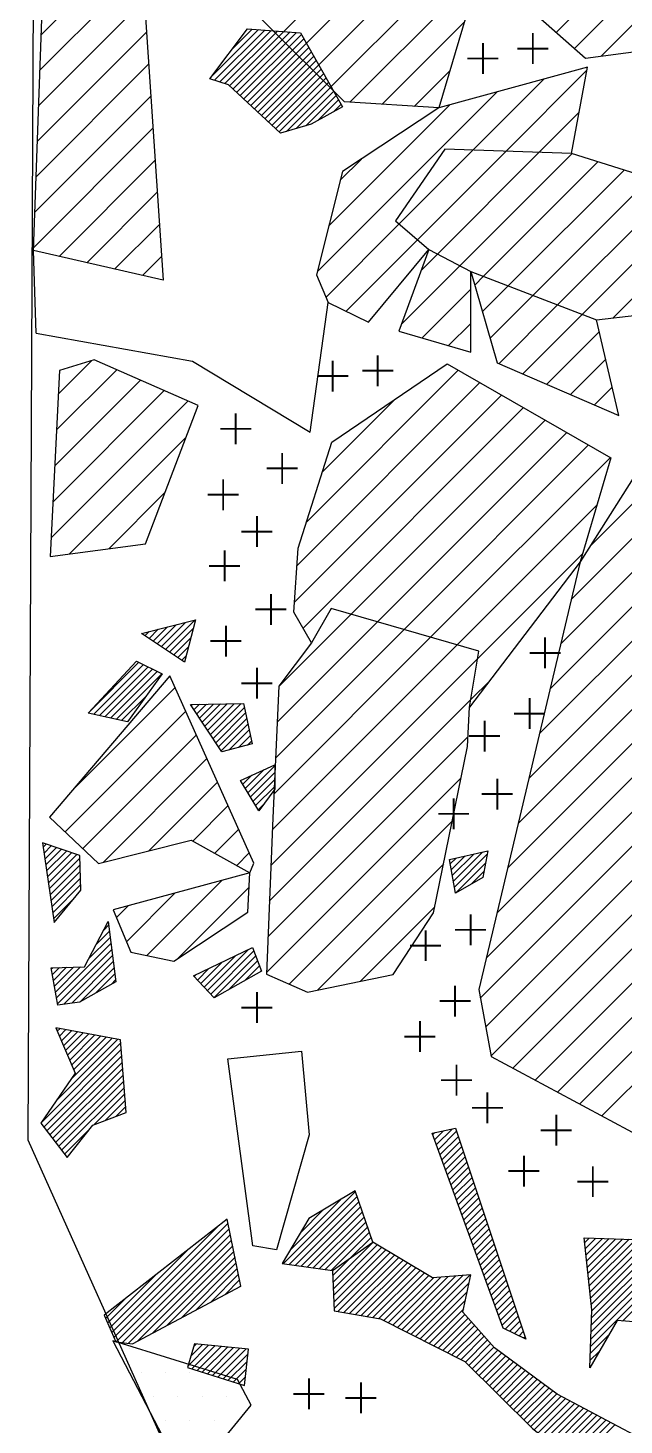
# Model space of a CAD drawing. Header units: metres. Extents: x -4.31 to -3.29, y -17.28 to -14.21.
# Drawn here: x -4.309 to -4.001, y -16.652 to -15.93 of the extents above; entities that cross this region are included whole.
import ezdxf

# ---------------------------------------------------------------- set-up
doc = ezdxf.new("R2010")
doc.units = ezdxf.units.M
doc.header["$LTSCALE"] = 25
doc.header["$MEASUREMENT"] = 0
doc.linetypes.add('STRICHPUNKTX2', pattern=[2, 1, -0.5, 0, -0.5])
doc.layers.get('0').update_dxf_attribs({"linetype": 'CONTINUOUS'})
for name, color, linetype in [('FEUER', 1, 'CONTINUOUS'), ('GRABUNGSGRENZE', 3, 'STRICHPUNKTX2'), ('KNOCHEN', 2, 'CONTINUOUS'), ('KNOCHENSCHRAFF', 2, 'CONTINUOUS'), ('STEINE', 4, 'CONTINUOUS'), ('STEINESCHRAFF', 4, 'CONTINUOUS')]:
    doc.layers.add(name, color=color, linetype=linetype)

# ---------------------------------------------------------------- blocks, each defined once
blk = doc.blocks.new('*X3')
at = {"color": 0}
for p, q in [((-421.346, -1595.497), (-418.961, -1593.112)), ((-421.227, -1595.731), (-418.633, -1593.137)), ((-420.287, -1594.085), (-419.289, -1593.086)), ((-420.959, -1595.816), (-418.304, -1593.162)), ((-420.691, -1595.902), (-417.976, -1593.187)), ((-420.447, -1596.012), (-417.648, -1593.213)), ((-420.264, -1596.182), (-417.319, -1593.238)), ((-420.081, -1596.353), (-416.991, -1593.263)), ((-419.897, -1596.523), (-416.735, -1593.361)), ((-419.714, -1596.693), (-416.607, -1593.586)), ((-419.531, -1596.864), (-416.478, -1593.811)), ((-419.348, -1597.034), (-416.35, -1594.036)), ((-419.165, -1597.204), (-416.222, -1594.262)), ((-418.981, -1597.375), (-416.093, -1594.487)), ((-418.798, -1597.545), (-415.965, -1594.712)), ((-418.615, -1597.716), (-415.837, -1594.937)), ((-418.432, -1597.886), (-415.709, -1595.163)), ((-418.249, -1598.056), (-415.58, -1595.388)), ((-418.065, -1598.227), (-415.452, -1595.613)), ((-417.882, -1598.397), (-415.324, -1595.838)), ((-417.505, -1598.373), (-415.195, -1596.064)), ((-417.009, -1598.231), (-415.067, -1596.289)), ((-416.513, -1598.088), (-414.939, -1596.514)), ((-415.882, -1597.811), (-414.811, -1596.74)), ((-415.081, -1597.364), (-414.682, -1596.965)), ((-424.614, -1624.574), (-424.137, -1624.097)), ((-424.401, -1624.715), (-423.664, -1623.978)), ((-424.189, -1624.856), (-423.192, -1623.859)), ((-423.976, -1624.997), (-422.72, -1623.74)), ((-423.764, -1625.138), (-422.247, -1623.622)), ((-423.551, -1625.279), (-422.319, -1624.047)), ((-424.826, -1624.433), (-424.609, -1624.216)), ((-423.338, -1625.42), (-422.443, -1624.524)), ((-423.126, -1625.561), (-422.566, -1625.001)), ((-422.913, -1625.702), (-422.69, -1625.478)), ((-427.758, -1628.425), (-425.135, -1625.802)), ((-427.47, -1628.491), (-424.9, -1625.92)), ((-427.182, -1628.557), (-424.664, -1626.039)), ((-426.894, -1628.622), (-424.429, -1626.157)), ((-426.606, -1628.688), (-424.194, -1626.276)), ((-426.318, -1628.754), (-423.959, -1626.394)), ((-426.031, -1628.819), (-424.784, -1627.573)), ((-425.743, -1628.885), (-425.687, -1628.829))]:
    blk.add_line(p, q, dxfattribs=at)
blk = doc.blocks.new('*X4')
at = {"color": 0}
for p, q in [((-417.673, -1656.877), (-413.945, -1653.149)), ((-417.363, -1656.921), (-413.854, -1653.413)), ((-417.308, -1656.159), (-414.721, -1653.572)), ((-417.052, -1656.964), (-413.764, -1653.676)), ((-416.797, -1655.295), (-415.587, -1654.085)), ((-416.742, -1657.008), (-413.674, -1653.939)), ((-416.432, -1657.051), (-413.584, -1654.202)), ((-416.122, -1657.095), (-413.493, -1654.466)), ((-415.812, -1657.138), (-413.403, -1654.729)), ((-415.502, -1657.182), (-413.313, -1654.992)), ((-415.192, -1657.225), (-413.223, -1655.256)), ((-415.108, -1657.848), (-413.033, -1655.773)), ((-415.093, -1658.186), (-412.811, -1655.905)), ((-414.16, -1656.546), (-413.132, -1655.519)), ((-415.124, -1657.51), (-414.16, -1656.546)), ((-415.077, -1658.524), (-412.59, -1656.037)), ((-415.062, -1658.862), (-412.368, -1656.169)), ((-415.046, -1659.2), (-412.146, -1656.301)), ((-414.844, -1659.351), (-411.924, -1656.432)), ((-414.542, -1659.404), (-411.703, -1656.564)), ((-414.241, -1659.456), (-411.481, -1656.696)), ((-413.939, -1659.508), (-411.259, -1656.828)), ((-413.638, -1659.56), (-411.037, -1656.959)), ((-413.337, -1659.612), (-410.815, -1657.091)), ((-413.035, -1659.665), (-410.594, -1657.223)), ((-412.734, -1659.717), (-410.372, -1657.355)), ((-412.481, -1659.817), (-410.15, -1657.486)), ((-412.246, -1659.936), (-409.911, -1657.601)), ((-412.011, -1660.054), (-409.529, -1657.572)), ((-411.776, -1660.173), (-409.147, -1657.544)), ((-411.541, -1660.291), (-408.765, -1657.516)), ((-411.305, -1660.41), (-408.384, -1657.488)), ((-411.07, -1660.528), (-408.002, -1657.459)), ((-410.835, -1660.646), (-408.057, -1657.869)), ((-410.6, -1660.765), (-408.153, -1658.318)), ((-410.365, -1660.883), (-408.249, -1658.768)), ((-410.13, -1661.002), (-408.345, -1659.217)), ((-409.895, -1661.12), (-408.279, -1659.504)), ((-409.659, -1661.238), (-408.113, -1659.692)), ((-409.424, -1661.357), (-407.947, -1659.879)), ((-409.189, -1661.475), (-407.781, -1660.067)), ((-408.954, -1661.594), (-407.615, -1660.255)), ((-408.719, -1661.712), (-407.449, -1660.443)), ((-408.484, -1661.831), (-407.283, -1660.63)), ((-408.258, -1661.958), (-407.118, -1660.818)), ((-408.081, -1662.134), (-406.952, -1661.006)), ((-407.903, -1662.31), (-406.786, -1661.193)), ((-407.725, -1662.486), (-406.588, -1661.349)), ((-407.548, -1662.662), (-406.385, -1661.5)), ((-407.37, -1662.838), (-406.182, -1661.65)), ((-407.193, -1663.014), (-405.978, -1661.8)), ((-407.015, -1663.19), (-405.775, -1661.95)), ((-406.838, -1663.366), (-405.572, -1662.1)), ((-406.66, -1663.542), (-405.368, -1662.251)), ((-406.483, -1663.718), (-405.165, -1662.401)), ((-406.305, -1663.894), (-404.962, -1662.551)), ((-406.127, -1664.07), (-404.758, -1662.701)), ((-405.95, -1664.246), (-404.555, -1662.852)), ((-405.772, -1664.422), (-404.352, -1663.002)), ((-405.595, -1664.598), (-404.148, -1663.152)), ((-405.417, -1664.774), (-403.945, -1663.302)), ((-405.24, -1664.95), (-403.742, -1663.452)), ((-405.062, -1665.126), (-403.538, -1663.603)), ((-404.885, -1665.302), (-403.311, -1663.729)), ((-404.697, -1665.469), (-403.08, -1663.851)), ((-404.499, -1665.624), (-402.849, -1663.974)), ((-404.301, -1665.78), (-402.618, -1664.096)), ((-404.103, -1665.935), (-402.387, -1664.219)), ((-403.905, -1666.091), (-402.156, -1664.341)), ((-403.707, -1666.246), (-401.925, -1664.464)), ((-403.509, -1666.402), (-401.694, -1664.586)), ((-403.311, -1666.557), (-401.462, -1664.709)), ((-403.113, -1666.713), (-401.231, -1664.831)), ((-402.915, -1666.868), (-401, -1664.954)), ((-402.717, -1667.024), (-400.769, -1665.076)), ((-402.519, -1667.179), (-400.538, -1665.199))]:
    blk.add_line(p, q, dxfattribs=at)
blk = doc.blocks.new('*X5')
at = {"color": 0}
for p, q in [((-422.43, -1628.047), (-422.364, -1627.981)), ((-422.289, -1628.26), (-422.004, -1627.975)), ((-422.148, -1628.473), (-421.645, -1627.969)), ((-422.008, -1628.685), (-421.286, -1627.964)), ((-421.867, -1628.898), (-420.927, -1627.958)), ((-421.726, -1629.111), (-420.568, -1627.953)), ((-421.585, -1629.323), (-420.209, -1627.947)), ((-421.444, -1629.536), (-419.849, -1627.941)), ((-421.303, -1629.749), (-419.686, -1628.132)), ((-421.162, -1629.961), (-419.624, -1628.423)), ((-421.021, -1630.174), (-419.561, -1628.713)), ((-420.88, -1630.387), (-419.498, -1629.004)), ((-420.469, -1630.329), (-419.435, -1629.295)), ((-419.995, -1630.208), (-419.372, -1629.585)), ((-419.52, -1630.087), (-419.309, -1629.876)), ((-419.636, -1632.324), (-418.654, -1631.342)), ((-419.502, -1632.544), (-418.111, -1631.152)), ((-419.77, -1632.105), (-419.301, -1631.636)), ((-419.369, -1632.764), (-418.112, -1631.507)), ((-419.235, -1632.984), (-418.113, -1631.862)), ((-419.101, -1633.203), (-418.114, -1632.216)), ((-418.967, -1633.423), (-418.669, -1633.125)), ((-430.087, -1635.35), (-429.93, -1635.193)), ((-430.042, -1635.659), (-429.667, -1635.284)), ((-429.997, -1635.968), (-429.404, -1635.375)), ((-429.952, -1636.276), (-429.141, -1635.465)), ((-429.907, -1636.585), (-428.878, -1635.556)), ((-429.863, -1636.894), (-428.616, -1635.647)), ((-429.818, -1637.203), (-428.353, -1635.738)), ((-408.934, -1636.825), (-407.826, -1635.717)), ((-408.881, -1637.126), (-407.369, -1635.613)), ((-408.829, -1637.427), (-407.125, -1635.723)), ((-429.773, -1637.511), (-428.186, -1635.924)), ((-429.728, -1637.82), (-428.177, -1636.269)), ((-409.038, -1636.222), (-408.742, -1635.926)), ((-408.986, -1636.523), (-408.284, -1635.822)), ((-408.777, -1637.729), (-407.207, -1636.159)), ((-429.683, -1638.129), (-428.168, -1636.614)), ((-429.638, -1638.438), (-428.159, -1636.958)), ((-407.966, -1637.271), (-407.289, -1636.594)), ((-429.594, -1638.746), (-428.151, -1637.303)), ((-429.549, -1639.055), (-428.498, -1638.005)), ((-427.739, -1641.134), (-426.621, -1640.016)), ((-427.348, -1640.389), (-426.661, -1639.703)), ((-426.956, -1639.644), (-426.701, -1639.389)), ((-429.397, -1643.146), (-426.581, -1640.33)), ((-429.343, -1643.445), (-426.541, -1640.643)), ((-421.594, -1642.768), (-419.483, -1640.656)), ((-421.422, -1642.949), (-419.192, -1640.719)), ((-429.02, -1643.476), (-426.5, -1640.956)), ((-428.612, -1643.422), (-426.46, -1641.27)), ((-421.939, -1642.405), (-420.842, -1641.308)), ((-421.766, -1642.586), (-420.162, -1640.982)), ((-421.25, -1643.13), (-419.097, -1640.977)), ((-420.462, -1642.696), (-419.001, -1641.235)), ((-419.661, -1642.249), (-418.905, -1641.493)), ((-429.669, -1641.65), (-429.602, -1641.583)), ((-429.614, -1641.949), (-429.239, -1641.573)), ((-429.56, -1642.248), (-428.875, -1641.564)), ((-429.506, -1642.547), (-428.512, -1641.554)), ((-429.452, -1642.847), (-428.149, -1641.544)), ((-428.198, -1643.361), (-426.42, -1641.583)), ((-427.387, -1642.904), (-426.38, -1641.896)), ((-426.577, -1642.447), (-426.34, -1642.21)), ((-422.283, -1642.042), (-422.201, -1641.96)), ((-422.111, -1642.223), (-421.522, -1641.634)), ((-418.86, -1641.801), (-418.809, -1641.75)), ((-429.355, -1644.872), (-429.211, -1644.728)), ((-429.249, -1645.119), (-428.913, -1644.783)), ((-429.142, -1645.366), (-428.614, -1644.838)), ((-429.035, -1645.613), (-428.316, -1644.893)), ((-428.929, -1645.86), (-428.018, -1644.948)), ((-428.822, -1646.107), (-427.719, -1645.004)), ((-428.716, -1646.354), (-427.421, -1645.059)), ((-428.609, -1646.601), (-427.122, -1645.114)), ((-430.211, -1649.616), (-426.069, -1645.474)), ((-430.057, -1649.817), (-426.043, -1645.802)), ((-429.428, -1648.48), (-426.227, -1645.279)), ((-428.639, -1647.338), (-426.526, -1645.224)), ((-428.503, -1646.848), (-426.824, -1645.169)), ((-429.904, -1650.017), (-426.017, -1646.13)), ((-429.75, -1650.217), (-425.992, -1646.458)), ((-429.597, -1650.417), (-425.966, -1646.786)), ((-429.444, -1650.617), (-425.941, -1647.114)), ((-429.29, -1650.817), (-425.915, -1647.442)), ((-429.137, -1651.017), (-425.889, -1647.77)), ((-427.474, -1649.708), (-425.864, -1648.098)), ((-426.904, -1649.492), (-425.838, -1648.426)), ((-426.335, -1649.276), (-425.812, -1648.754)), ((-428.983, -1651.217), (-427.623, -1649.857)), ((-409.951, -1650.216), (-409.836, -1650.101)), ((-409.856, -1650.475), (-409.391, -1650.01)), ((-409.761, -1650.734), (-408.946, -1649.919)), ((-409.667, -1650.993), (-408.709, -1650.035)), ((-409.572, -1651.252), (-408.621, -1650.3)), ((-409.478, -1651.511), (-408.533, -1650.566)), ((-409.383, -1651.77), (-408.444, -1650.831)), ((-409.288, -1652.028), (-408.356, -1651.096)), ((-409.194, -1652.287), (-408.267, -1651.361)), ((-409.099, -1652.546), (-408.179, -1651.626)), ((-409.004, -1652.805), (-408.091, -1651.892)), ((-408.91, -1653.064), (-408.002, -1652.157)), ((-408.815, -1653.323), (-407.914, -1652.422)), ((-408.721, -1653.582), (-407.826, -1652.687)), ((-408.626, -1653.841), (-407.737, -1652.952)), ((-408.531, -1654.1), (-407.649, -1653.217)), ((-408.437, -1654.359), (-407.56, -1653.483)), ((-408.342, -1654.618), (-407.472, -1653.748)), ((-408.248, -1654.877), (-407.384, -1654.013)), ((-408.153, -1655.136), (-407.295, -1654.278)), ((-426.538, -1660.44), (-421.042, -1654.943)), ((-426.43, -1660.685), (-420.526, -1654.781)), ((-426.306, -1660.914), (-420.466, -1655.075)), ((-408.058, -1655.395), (-407.207, -1654.543)), ((-407.964, -1655.654), (-407.119, -1654.809)), ((-407.869, -1655.913), (-407.03, -1655.074)), ((-425.99, -1660.952), (-420.407, -1655.369)), ((-425.675, -1660.99), (-420.347, -1655.663)), ((-407.774, -1656.171), (-406.942, -1655.339)), ((-407.68, -1656.43), (-406.854, -1655.604)), ((-407.585, -1656.689), (-406.765, -1655.869)), ((-402.091, -1655.792), (-401.85, -1655.551)), ((-402.057, -1656.111), (-401.507, -1655.561)), ((-402.023, -1656.431), (-401.164, -1655.572)), ((-401.989, -1656.75), (-400.822, -1655.583)), ((-401.955, -1657.07), (-400.479, -1655.593)), ((-401.921, -1657.389), (-400.136, -1655.604)), ((-401.887, -1657.709), (-399.793, -1655.615)), ((-401.853, -1658.028), (-399.45, -1655.625)), ((-401.819, -1658.348), (-399.107, -1655.636)), ((-401.785, -1658.667), (-398.764, -1655.646)), ((-401.751, -1658.987), (-398.48, -1655.716)), ((-426.647, -1660.194), (-422.644, -1656.192)), ((-425.209, -1660.879), (-420.287, -1655.956)), ((-424.453, -1660.476), (-420.228, -1656.25)), ((-423.697, -1660.073), (-420.168, -1656.544)), ((-407.491, -1656.948), (-406.677, -1656.135)), ((-407.396, -1657.207), (-406.588, -1656.4)), ((-407.301, -1657.466), (-406.5, -1656.665)), ((-401.751, -1660.048), (-398.14, -1656.437)), ((-401.738, -1659.681), (-398.254, -1656.197)), ((-401.724, -1659.314), (-398.367, -1655.956)), ((-422.94, -1659.67), (-420.108, -1656.838)), ((-422.184, -1659.267), (-420.049, -1657.132)), ((-407.207, -1657.725), (-406.412, -1656.93)), ((-407.112, -1657.984), (-406.323, -1657.195)), ((-401.792, -1661.149), (-397.8, -1657.158)), ((-401.778, -1660.782), (-397.914, -1656.917)), ((-401.765, -1660.415), (-398.027, -1656.677)), ((-400.129, -1659.84), (-397.687, -1657.398)), ((-426.755, -1659.949), (-424.247, -1657.441)), ((-421.427, -1658.864), (-419.989, -1657.426)), ((-420.671, -1658.461), (-419.93, -1657.72)), ((-419.914, -1658.058), (-419.87, -1658.014)), ((-407.018, -1658.243), (-406.235, -1657.46)), ((-406.923, -1658.502), (-406.147, -1657.726)), ((-406.828, -1658.761), (-406.058, -1657.991)), ((-426.863, -1659.704), (-425.849, -1658.689)), ((-406.734, -1659.02), (-405.97, -1658.256)), ((-406.639, -1659.279), (-405.882, -1658.521)), ((-406.544, -1659.538), (-405.793, -1658.786)), ((-406.45, -1659.797), (-405.705, -1659.052)), ((-406.355, -1660.056), (-405.616, -1659.317)), ((-406.201, -1660.255), (-405.528, -1659.582)), ((-405.962, -1660.37), (-405.44, -1659.847)), ((-405.724, -1660.485), (-405.351, -1660.112)), ((-405.485, -1660.6), (-405.263, -1660.377)), ((-405.246, -1660.714), (-405.175, -1660.643)), ((-401.805, -1661.516), (-400.823, -1660.533)), ((-422.597, -1662.156), (-421.535, -1661.093)), ((-422.45, -1661.654), (-421.858, -1661.063)), ((-422.402, -1662.313), (-421.212, -1661.124)), ((-422.302, -1661.153), (-422.181, -1661.033)), ((-422.132, -1662.398), (-420.889, -1661.154)), ((-421.863, -1662.482), (-420.565, -1661.184)), ((-421.594, -1662.566), (-420.242, -1661.214)), ((-421.325, -1662.651), (-419.919, -1661.245)), ((-421.056, -1662.735), (-419.596, -1661.275)), ((-420.787, -1662.82), (-419.496, -1661.529)), ((-401.819, -1661.883), (-401.325, -1661.39)), ((-420.517, -1662.904), (-419.54, -1661.927)), ((-420.248, -1662.988), (-419.584, -1662.324)), ((-401.832, -1662.25), (-401.828, -1662.246)), ((-419.979, -1663.073), (-419.628, -1662.722)), ((-419.71, -1663.157), (-419.672, -1663.12))]:
    blk.add_line(p, q, dxfattribs=at)
blk = doc.blocks.new('*X6')
at = {"color": 0}
for p, q in [((-417.902, -1593.467), (-411.367, -1586.932)), ((-417.015, -1594.348), (-409.757, -1587.09)), ((-416.129, -1595.229), (-408.675, -1587.776)), ((-415.242, -1596.111), (-407.924, -1588.792)), ((-430.256, -1595.214), (-424.969, -1589.927)), ((-414.226, -1596.863), (-407.559, -1590.195)), ((-430.321, -1597.048), (-424.858, -1591.584)), ((-430.19, -1593.38), (-427.826, -1591.017)), ((-412.567, -1596.971), (-408.304, -1592.707)), ((-430.387, -1598.881), (-424.746, -1593.24)), ((-430.453, -1600.715), (-424.635, -1594.897)), ((-410.908, -1597.08), (-409.049, -1595.22)), ((-406.164, -1599.407), (-401.973, -1595.216)), ((-407.874, -1599.349), (-404.195, -1595.67)), ((-430.519, -1602.548), (-424.524, -1596.553)), ((-415.911, -1605.618), (-406.634, -1596.341)), ((-415.319, -1603.259), (-409.072, -1597.012)), ((-404.454, -1599.465), (-402.374, -1597.385)), ((-430.584, -1604.382), (-424.412, -1598.209)), ((-411.69, -1603.165), (-407.874, -1599.349)), ((-410.738, -1603.981), (-406.164, -1599.407)), ((-409.704, -1604.714), (-404.454, -1599.465)), ((-408.537, -1605.315), (-402.75, -1599.528)), ((-429.265, -1604.83), (-424.301, -1599.866)), ((-414.728, -1600.899), (-413.635, -1599.807)), ((-407.315, -1605.86), (-401.403, -1599.949)), ((-406.039, -1606.353), (-400.056, -1600.37)), ((-404.764, -1606.845), (-398.709, -1600.79)), ((-427.828, -1605.161), (-424.19, -1601.522)), ((-403.489, -1607.338), (-397.813, -1601.662)), ((-426.391, -1605.492), (-424.078, -1603.179)), ((-415.464, -1606.938), (-411.69, -1603.165)), ((-402.213, -1607.83), (-397.935, -1603.552)), ((-414.423, -1607.666), (-410.738, -1603.981)), ((-424.954, -1605.822), (-423.967, -1604.835)), ((-411.561, -1608.339), (-408.537, -1605.315)), ((-410.546, -1605.557), (-409.704, -1604.714)), ((-407.768, -1606.314), (-407.315, -1605.86)), ((-410.498, -1609.044), (-407.974, -1606.52)), ((-407.374, -1607.688), (-406.039, -1606.353)), ((-406.98, -1609.061), (-404.764, -1606.845)), ((-400.632, -1608.016), (-398.831, -1606.216)), ((-406.526, -1610.376), (-403.489, -1607.338)), ((-409.128, -1609.442), (-407.979, -1608.293)), ((-405.291, -1610.908), (-402.213, -1607.83)), ((-404.055, -1611.44), (-401.332, -1608.717)), ((-429.296, -1611.932), (-427.579, -1610.215)), ((-402.82, -1611.972), (-400.997, -1610.149)), ((-429.39, -1613.794), (-426.284, -1610.688)), ((-416.478, -1618.559), (-408.63, -1610.711)), ((-429.578, -1617.517), (-423.824, -1611.764)), ((-429.484, -1615.655), (-425.054, -1611.226)), ((-416.967, -1620.816), (-407.506, -1611.355)), ((-401.584, -1612.505), (-400.661, -1611.582)), ((-429.672, -1619.379), (-422.595, -1612.302)), ((-417.089, -1622.706), (-406.382, -1611.999)), ((-416.651, -1624.036), (-405.258, -1612.642)), ((-415.653, -1615.967), (-411.896, -1612.21)), ((-401.794, -1619.785), (-394.255, -1612.247)), ((-414.166, -1623.318), (-404.134, -1613.286)), ((-402.777, -1622.537), (-392.92, -1612.679)), ((-400.349, -1613.037), (-400.326, -1613.014)), ((-412.795, -1623.716), (-403.01, -1613.93)), ((-403.328, -1624.855), (-392.415, -1613.942)), ((-428.732, -1620.207), (-422.694, -1614.169)), ((-411.425, -1624.113), (-401.886, -1614.574)), ((-410.054, -1624.51), (-400.762, -1615.217)), ((-403.879, -1627.174), (-391.911, -1615.206)), ((-404.43, -1629.492), (-391.407, -1616.469)), ((-426.697, -1619.94), (-423.774, -1617.017)), ((-408.684, -1624.907), (-401.452, -1617.675)), ((-404.98, -1631.811), (-390.976, -1617.806)), ((-405.531, -1634.129), (-390.57, -1619.168)), ((-407.635, -1625.626), (-402.194, -1620.185)), ((-406.082, -1636.448), (-390.163, -1620.529)), ((-406.633, -1638.766), (-389.757, -1621.891)), ((-417.896, -1627.049), (-414.166, -1623.318)), ((-407.183, -1641.085), (-389.363, -1623.264)), ((-418.073, -1630.762), (-411.425, -1624.113)), ((-417.985, -1628.905), (-412.795, -1623.716)), ((-418.246, -1634.469), (-408.684, -1624.907)), ((-418.162, -1632.618), (-410.054, -1624.51)), ((-418.321, -1636.312), (-407.635, -1625.626)), ((-407.488, -1643.157), (-389.26, -1624.929)), ((-407.974, -1627.733), (-406.985, -1626.745)), ((-407.208, -1644.645), (-389.157, -1626.593)), ((-428.615, -1632.464), (-423.264, -1627.113)), ((-418.396, -1638.155), (-407.974, -1627.733)), ((-428.953, -1634.57), (-422.716, -1628.333)), ((-406.928, -1646.133), (-389.054, -1628.258)), ((-428.044, -1635.429), (-422.168, -1629.553)), ((-418.47, -1639.997), (-408.117, -1629.644)), ((-405.802, -1646.775), (-388.491, -1629.463)), ((-404.652, -1647.392), (-387.768, -1630.508)), ((-426.992, -1636.145), (-421.62, -1630.772)), ((-424.628, -1635.549), (-421.072, -1631.992)), ((-418.545, -1641.84), (-408.473, -1631.768)), ((-403.502, -1648.01), (-387.045, -1631.552)), ((-402.351, -1648.627), (-386.321, -1632.597)), ((-422.357, -1635.045), (-420.524, -1633.212)), ((-417.369, -1642.432), (-408.927, -1633.989)), ((-421.219, -1635.675), (-419.976, -1634.432)), ((-401.201, -1649.244), (-386.604, -1634.647)), ((-420.081, -1636.305), (-419.428, -1635.652)), ((-415.91, -1642.74), (-409.38, -1636.211)), ((-424.732, -1640.955), (-420.854, -1637.077)), ((-425.785, -1640.241), (-423.276, -1637.732)), ((-423.12, -1641.112), (-419.437, -1637.428)), ((-426.304, -1638.992), (-425.699, -1638.387)), ((-413.689, -1642.287), (-409.834, -1638.432))]:
    blk.add_line(p, q, dxfattribs=at)
blk = doc.blocks.new('*X8')
at = {"color": 0}
for p, q in [((-403.557, -1593.264), (-396.342, -1586.049)), ((-402.615, -1594.09), (-395.618, -1587.093)), ((-401.244, -1594.487), (-394.894, -1588.137))]:
    blk.add_line(p, q, dxfattribs=at)
blk = doc.blocks.new('LB')
at = {"layer": 'FEUER', "const_width": 0.1}
for points in [[(0, 0), (0, -1.6)], [(-0.8, -0.8), (0.8, -0.8)]]:
    blk.add_lwpolyline(points, dxfattribs=at)
blk = doc.blocks.new('*X12')
at = {"color": 0}
for p, q in [((-425.625, -1661.25), (-425.625, -1661.25)), ((-425, -1662.5), (-425, -1662.5)), ((-423.75, -1662.5), (-423.75, -1662.5)), ((-422.5, -1662.5), (-422.5, -1662.5)), ((-421.25, -1662.5), (-421.25, -1662.5)), ((-424.375, -1663.75), (-424.375, -1663.75)), ((-423.125, -1663.75), (-423.125, -1663.75)), ((-421.875, -1663.75), (-421.875, -1663.75)), ((-420.625, -1663.75), (-420.625, -1663.75)), ((-423.75, -1665), (-423.75, -1665)), ((-422.5, -1665), (-422.5, -1665)), ((-421.25, -1665), (-421.25, -1665)), ((-420, -1665), (-420, -1665))]:
    blk.add_line(p, q, dxfattribs=at)

msp = doc.modelspace()

# ---------------------------------------------------------------- linework, layer by layer
at = {"layer": 'GRABUNGSGRENZE', "flags": 128}
msp.add_lwpolyline([(-4.30006, -14.20559), (-4.3005, -14.70885), (-4.30875, -16.50477), (-4.22289, -16.69616), (-4.22594, -17.04639)], dxfattribs=at)
at = {"layer": 'KNOCHEN'}
for points in [[(-4.21465, -15.95655), (-4.19525, -15.93068), (-4.16781, -15.93279), (-4.14606, -15.97098), (-4.16236, -15.98009), (-4.17813, -15.98462), (-4.205, -15.95963), (-4.21465, -15.95655)], [(-4.22772, -16.25796), (-4.25004, -16.24315), (-4.22206, -16.23611), (-4.22772, -16.25796)], [(-4.25263, -16.25738), (-4.23943, -16.26402), (-4.25729, -16.28888), (-4.27761, -16.28425), (-4.25263, -16.25738)], [(-4.22473, -16.27982), (-4.19728, -16.27939), (-4.19277, -16.30025), (-4.20854, -16.30427), (-4.22473, -16.27982)], [(-4.18931, -16.33483), (-4.19892, -16.31904), (-4.18111, -16.31096), (-4.18114, -16.32367), (-4.18931, -16.33483)], [(-4.29521, -16.39247), (-4.28144, -16.37573), (-4.28189, -16.35794), (-4.30119, -16.35128), (-4.29521, -16.39247)], [(-4.08776, -16.37731), (-4.09076, -16.36002), (-4.07093, -16.3555), (-4.07351, -16.36922), (-4.08776, -16.37731)], [(-4.2933, -16.43518), (-4.2968, -16.41585), (-4.27952, -16.41539), (-4.26725, -16.39204), (-4.26327, -16.42306), (-4.28211, -16.43368), (-4.2933, -16.43518)], [(-4.21246, -16.43134), (-4.22311, -16.42013), (-4.19256, -16.40548), (-4.18802, -16.41769), (-4.21246, -16.43134)], [(-4.25788, -16.49069), (-4.26082, -16.45306), (-4.29435, -16.44686), (-4.28425, -16.47028), (-4.30212, -16.49615), (-4.28844, -16.51398), (-4.27518, -16.49724), (-4.25788, -16.49069)], [(-4.063, -16.60207), (-4.09982, -16.50131), (-4.08761, -16.49881), (-4.05132, -16.60769), (-4.063, -16.60207)], [(-4.17728, -16.5687), (-4.15136, -16.57233), (-4.13048, -16.55765), (-4.13955, -16.53119), (-4.16349, -16.54535), (-4.17728, -16.5687)], [(-4.25467, -16.61015), (-4.19866, -16.58033), (-4.20568, -16.54574), (-4.26936, -16.59537), (-4.2633, -16.60911), (-4.25467, -16.61015)], [(-4.15136, -16.57233), (-4.15041, -16.59317), (-4.12653, -16.59731), (-4.08287, -16.61929), (-4.0479, -16.65396), (-4.00175, -16.69019), (-3.9581, -16.71522), (-3.92308, -16.73362), (-3.91182, -16.70621), (-3.94936, -16.6817), (-4.03514, -16.63621), (-4.0676, -16.61222), (-4.08382, -16.59387), (-4.07969, -16.57457), (-4.09952, -16.57604), (-4.13048, -16.55765)], [(-4.01832, -16.62253), (-4.01722, -16.59254), (-4.02118, -16.55542), (-3.98509, -16.55654), (-3.97549, -16.57691), (-3.99132, -16.59923), (-4.00402, -16.59817), (-4.01832, -16.62253)], [(-4.19678, -16.63167), (-4.19469, -16.61287), (-4.22264, -16.61025), (-4.22623, -16.62244), (-4.19678, -16.63167)]]:
    msp.add_lwpolyline(points, dxfattribs=at)
at = {"layer": 'STEINE'}
for points in [[(-3.95839, -15.93899), (-3.93855, -15.93143), (-3.93996, -15.89431), (-3.97034, -15.85051), (-4.03038, -15.87067), (-4.05237, -15.91788), (-4.02043, -15.94593), (-3.99043, -15.94195)], [(-4.18762, -15.92613), (-4.16766, -15.88196), (-4.1234, -15.86836), (-4.09138, -15.87151), (-4.07366, -15.89545), (-4.09625, -15.97164), (-4.14504, -15.96844), (-4.18762, -15.92613)], [(-4.30092, -15.90648), (-4.28518, -15.91415), (-4.25005, -15.89392), (-4.23884, -16.06069), (-4.3059, -16.04525), (-4.30092, -15.90648)], [(-4.02769, -15.99522), (-4.01943, -15.95051), (-4.09625, -15.97164), (-4.14616, -16.00453), (-4.15953, -16.05787), (-4.15347, -16.07212), (-4.13266, -16.08235), (-4.10154, -16.04482)], [(-4.02769, -15.99522), (-4.09326, -15.99299), (-4.11878, -16.03003), (-4.10154, -16.04482), (-4.07972, -16.05607), (-4.01472, -16.08116), (-3.99387, -16.07868), (-3.97747, -16.02993), (-3.97843, -16.01061), (-4.02769, -15.99522)], [(-4.30449, -16.08795), (-4.3059, -16.04525)], [(-4.10154, -16.04482), (-4.11692, -16.08697), (-4.07984, -16.09775), (-4.07972, -16.05607)], [(-4.07972, -16.05607), (-4.06613, -16.10338), (-4.00317, -16.13051), (-4.01472, -16.08116)], [(-4.30449, -16.08795), (-4.22371, -16.10242), (-4.16282, -16.13919), (-4.15347, -16.07212)], [(-4.2972, -16.20336), (-4.24788, -16.1969), (-4.22073, -16.1253), (-4.27454, -16.10176), (-4.29235, -16.1073), (-4.2972, -16.20336)], [(-4.16212, -16.24798), (-4.17122, -16.23219), (-4.16909, -16.19916), (-4.15165, -16.14431), (-4.09206, -16.10382), (-4.0073, -16.15235), (-4.02322, -16.20619), (-4.08037, -16.28126)], [(-3.85888, -16.33223), (-3.89027, -16.28689), (-3.89367, -16.23198), (-3.9128, -16.16788), (-3.92945, -16.12614), (-3.96602, -16.11587), (-4.02322, -16.20619), (-4.07571, -16.42716), (-4.0692, -16.46175), (-3.98444, -16.50724), (-3.94376, -16.50126), (-3.85888, -16.33223)], [(-4.07571, -16.2523), (-4.1519, -16.23022), (-4.16212, -16.24798), (-4.17895, -16.2703), (-4.1822, -16.33841), (-4.18549, -16.41922), (-4.16416, -16.42843), (-4.11991, -16.41941), (-4.09898, -16.38745), (-4.08145, -16.30159), (-4.08037, -16.28126), (-4.07571, -16.2523)], [(-4.19193, -16.36176), (-4.23537, -16.26505), (-4.29759, -16.33807), (-4.27225, -16.36204), (-4.22443, -16.34997), (-4.19398, -16.36684), (-4.19193, -16.36176)], [(-4.19398, -16.36684), (-4.26469, -16.38595), (-4.2556, -16.40783), (-4.23325, -16.41247), (-4.19505, -16.38717), (-4.19398, -16.36684)], [(-4.20544, -16.46288), (-4.1673, -16.45892), (-4.16336, -16.50214), (-4.18031, -16.56157), (-4.1925, -16.5595), (-4.20544, -16.46288)], [(-4.22641, -16.68242), (-4.19325, -16.64185), (-4.20033, -16.62861), (-4.26483, -16.6086), (-4.22641, -16.68242)]]:
    msp.add_lwpolyline(points, dxfattribs=at)

# ---------------------------------------------------------------- block references
at = {"layer": 'FEUER', "xscale": 0.01, "yscale": 0.01, "zscale": 0.01}
for name, p in [('*X8', (0, 0)), ('*X6', (0, 0)), ('LB', (-4.07353, -15.93808)), ('LB', (-4.04771, -15.93295)), ('LB', (-4.15113, -16.10216)), ('LB', (-4.12787, -16.09943)), ('LB', (-4.20128, -16.12941)), ('LB', (-4.1773, -16.14984)), ('LB', (-4.20782, -16.16347)), ('LB', (-4.19038, -16.18254)), ('LB', (-4.2071, -16.20026)), ('LB', (-4.18311, -16.22274)), ('LB', (-4.20637, -16.23909)), ('LB', (-4.04138, -16.24522)), ('LB', (-4.19038, -16.26089)), ('LB', (-4.04938, -16.27655)), ('LB', (-4.07264, -16.28814)), ('LB', (-4.0661, -16.31811)), ('LB', (-4.08863, -16.32833)), ('LB', (-4.0799, -16.38828)), ('LB', (-4.10316, -16.39645)), ('LB', (-4.19038, -16.42847)), ('LB', (-4.0879, -16.42506)), ('LB', (-4.10607, -16.44346)), ('LB', (-4.08717, -16.46594)), ('LB', (-4.07118, -16.48025)), ('LB', (-4.03557, -16.49183)), ('LB', (-4.05229, -16.51294)), ('LB', (-4.01667, -16.51839)), ('LB', (-4.16349, -16.62807)), ('LB', (-4.1366, -16.63012))]:
    msp.add_blockref(name, p, dxfattribs=at)
at = {"layer": 'KNOCHENSCHRAFF', "xscale": 0.01, "yscale": 0.01, "zscale": 0.01}
for name in ['*X3', '*X5', '*X4']:
    msp.add_blockref(name, (0, 0), dxfattribs=at)
at = {"layer": 'STEINESCHRAFF', "xscale": 0.01, "yscale": 0.01, "zscale": 0.01}
msp.add_blockref('*X12', (0, 0), dxfattribs=at)

doc.saveas('drawing.dxf')
